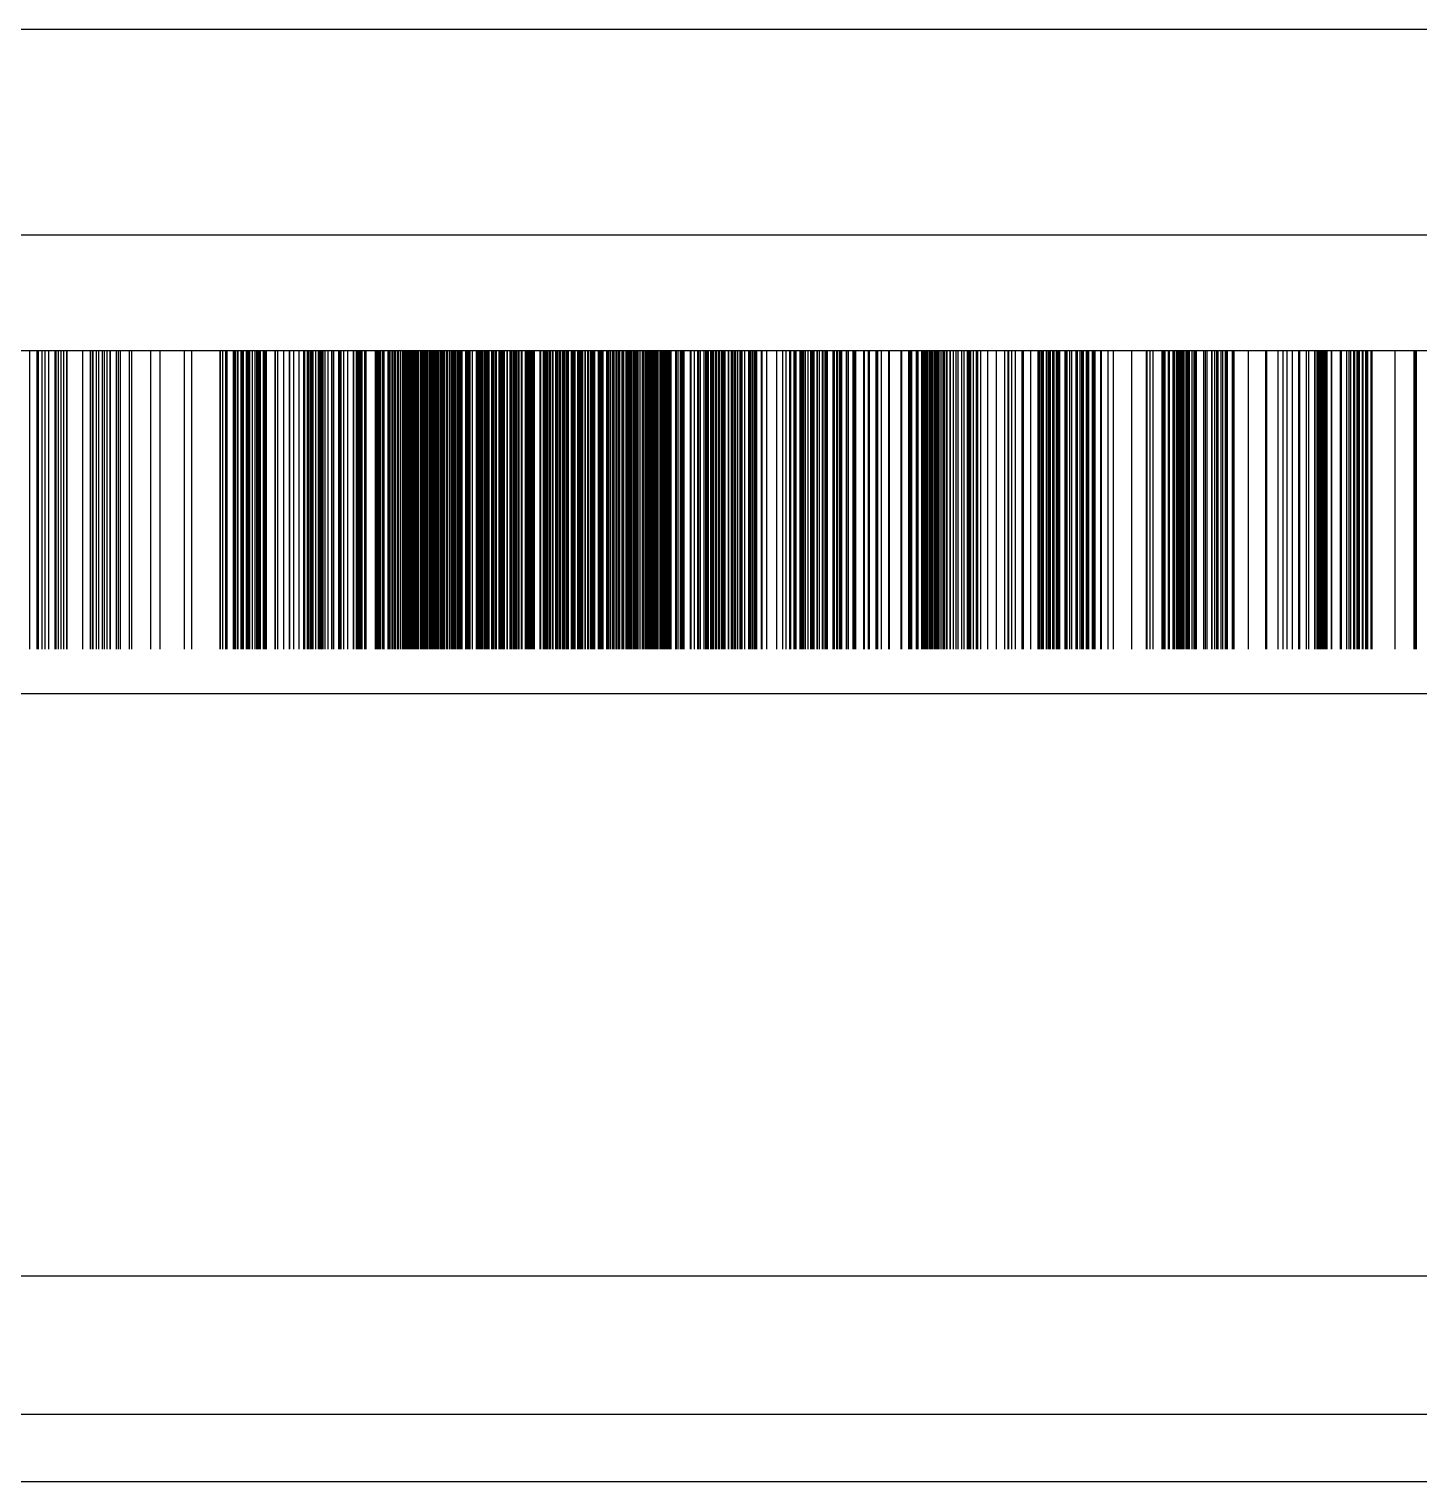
# Model space of a CAD drawing. Extents: x -3282 to 4846, y -1718 to 1845.
# Drawn here: x 4319.05 to 4359.53, y -409.87 to -367.57 of the extents above; entities that cross this region are included whole.
import ezdxf

# ---------------------------------------------------------------- set-up
doc = ezdxf.new("R2010")
doc.units = 0
doc.linetypes.add('DASHED', pattern=[11.05, 8.7, -2.35])
doc.linetypes.add('DOT', pattern=[2.2, 1.1, -1.1])
doc.layers.get('0').update_dxf_attribs({"linetype": 'CONTINUOUS'})
doc.layers.add('INVISIBLE', color=6, linetype='DOT')

msp = doc.modelspace()

# ---------------------------------------------------------------- linework, layer by layer
at = {"color": 1}
for p, q in [((4247.607727, -367.571621), (4435.107727, -367.571621)), ((4497.607727, -373.571621), (4247.607727, -373.571621)), ((4197.607727, -376.930308), (4547.607727, -376.930308)), ((4547.607727, -386.930308), (4197.607727, -386.930308)), ((4222.607727, -403.87264), (4447.607727, -403.87264)), ((4222.607727, -407.895823), (4522.607727, -407.895823)), ((4522.607727, -409.87264), (4222.607727, -409.87264))]:
    msp.add_line(p, q, dxfattribs=at)
at = {"layer": 'INVISIBLE', "linetype": 'DASHED'}
for p, q in [((4319.061837, -376.930308), (4319.061837, -386.930308)), ((4319.274322, -376.930308), (4319.274322, -386.930308)), ((4319.309739, -376.930308), (4319.309739, -386.930308)), ((4319.41626, -376.930308), (4319.41626, -386.930308)), ((4319.510575, -376.930308), (4319.510575, -386.930308)), ((4319.617513, -376.930308), (4319.617513, -386.930308)), ((4319.796518, -376.930308), (4319.796518, -386.930308)), ((4319.828532, -376.930308), (4319.828532, -386.930308)), ((4319.893937, -376.930308), (4319.893937, -386.930308)), ((4319.967914, -376.930308), (4319.967914, -386.930308)), ((4320.048594, -376.930308), (4320.048594, -386.930308)), ((4320.139762, -376.930308), (4320.139762, -386.930308)), ((4320.142888, -376.930308), (4320.142888, -386.930308)), ((4320.607499, -376.930308), (4320.607499, -386.930308)), ((4320.824639, -376.930308), (4320.824639, -386.930308)), ((4320.881052, -376.930308), (4320.881052, -386.930308)), ((4320.901135, -376.930308), (4320.901135, -386.930308)), ((4321.00206, -376.930308), (4321.00206, -386.930308)), ((4321.065391, -376.930308), (4321.065391, -386.930308)), ((4321.072827, -376.930308), (4321.072827, -386.930308)), ((4321.177021, -376.930308), (4321.177021, -386.930308)), ((4321.231843, -376.930308), (4321.231843, -386.930308)), ((4321.309623, -376.930308), (4321.309623, -386.930308)), ((4321.402816, -376.930308), (4321.402816, -386.930308)), ((4321.409916, -376.930308), (4321.409916, -386.930308)), ((4321.582365, -376.930308), (4321.582365, -386.930308)), ((4321.640659, -376.930308), (4321.640659, -386.930308)), ((4321.704792, -376.930308), (4321.704792, -386.930308)), ((4321.960333, -376.930308), (4321.960333, -386.930308)), ((4322.031324, -376.930308), (4322.031324, -386.930308)), ((4322.587508, -376.930308), (4322.587508, -386.930308)), ((4322.857185, -376.930308), (4322.857185, -386.930308)), ((4323.5598, -376.930308), (4323.5598, -386.930308)), ((4323.781151, -376.930308), (4323.781151, -386.930308)), ((4324.604695, -376.930308), (4324.604695, -386.930308)), ((4324.614412, -376.930308), (4324.614412, -386.930308)), ((4324.617414, -376.930308), (4324.617414, -386.930308)), ((4324.67897, -376.930308), (4324.67897, -386.930308)), ((4324.763532, -376.930308), (4324.763532, -386.930308)), ((4324.766096, -376.930308), (4324.766096, -386.930308)), ((4324.773088, -376.930308), (4324.773088, -386.930308)), ((4324.803249, -376.930308), (4324.803249, -386.930308)), ((4324.99381, -376.930308), (4324.99381, -386.930308)), ((4324.997813, -376.930308), (4324.997813, -386.930308)), ((4325.017128, -376.930308), (4325.017128, -386.930308)), ((4325.051817, -376.930308), (4325.051817, -386.930308)), ((4325.107931, -376.930308), (4325.107931, -386.930308)), ((4325.127142, -376.930308), (4325.127142, -386.930308)), ((4325.219318, -376.930308), (4325.219318, -386.930308)), ((4325.231243, -376.930308), (4325.231243, -386.930308)), ((4325.274207, -376.930308), (4325.274207, -386.930308)), ((4325.280526, -376.930308), (4325.280526, -386.930308)), ((4325.366658, -376.930308), (4325.366658, -386.930308)), ((4325.41035, -376.930308), (4325.41035, -386.930308)), ((4325.436386, -376.930308), (4325.436386, -386.930308)), ((4325.470672, -376.930308), (4325.470672, -386.930308)), ((4325.540628, -376.930308), (4325.540628, -386.930308)), ((4325.54586, -376.930308), (4325.54586, -386.930308)), ((4325.619552, -376.930308), (4325.619552, -386.930308)), ((4325.669235, -376.930308), (4325.669235, -386.930308)), ((4325.709442, -376.930308), (4325.709442, -386.930308)), ((4325.74326, -376.930308), (4325.74326, -386.930308)), ((4325.75288, -376.930308), (4325.75288, -386.930308)), ((4325.778208, -376.930308), (4325.778208, -386.930308)), ((4325.861038, -376.930308), (4325.861038, -386.930308)), ((4325.863167, -376.930308), (4325.863167, -386.930308)), ((4325.89585, -376.930308), (4325.89585, -386.930308)), ((4325.918499, -376.930308), (4325.918499, -386.930308)), ((4325.956091, -376.930308), (4325.956091, -386.930308)), ((4326.205253, -376.930308), (4326.205253, -386.930308)), ((4326.209967, -376.930308), (4326.209967, -386.930308)), ((4326.280885, -376.930308), (4326.280885, -386.930308)), ((4326.458147, -376.930308), (4326.458147, -386.930308)), ((4326.620272, -376.930308), (4326.620272, -386.930308)), ((4326.62929, -376.930308), (4326.62929, -386.930308)), ((4326.752671, -376.930308), (4326.752671, -386.930308)), ((4326.908016, -376.930308), (4326.908016, -386.930308)), ((4327.03995, -376.930308), (4327.03995, -386.930308)), ((4327.064169, -376.930308), (4327.064169, -386.930308)), ((4327.065888, -376.930308), (4327.065888, -386.930308)), ((4327.144943, -376.930308), (4327.144943, -386.930308)), ((4327.177121, -376.930308), (4327.177121, -386.930308)), ((4327.227924, -376.930308), (4327.227924, -386.930308)), ((4327.245266, -376.930308), (4327.245266, -386.930308)), ((4327.269364, -376.930308), (4327.269364, -386.930308)), ((4327.302481, -376.930308), (4327.302481, -386.930308)), ((4327.312875, -376.930308), (4327.312875, -386.930308)), ((4327.38956, -376.930308), (4327.38956, -386.930308)), ((4327.464366, -376.930308), (4327.464366, -386.930308)), ((4327.473123, -376.930308), (4327.473123, -386.930308)), ((4327.51187, -376.930308), (4327.51187, -386.930308)), ((4327.516385, -376.930308), (4327.516385, -386.930308)), ((4327.51948, -376.930308), (4327.51948, -386.930308)), ((4327.5556, -376.930308), (4327.5556, -386.930308)), ((4327.564043, -376.930308), (4327.564043, -386.930308)), ((4327.589076, -376.930308), (4327.589076, -386.930308)), ((4327.595323, -376.930308), (4327.595323, -386.930308)), ((4327.598367, -376.930308), (4327.598367, -386.930308)), ((4327.65928, -376.930308), (4327.65928, -386.930308)), ((4327.74967, -376.930308), (4327.74967, -386.930308)), ((4327.857488, -376.930308), (4327.857488, -386.930308)), ((4327.865682, -376.930308), (4327.865682, -386.930308)), ((4327.915803, -376.930308), (4327.915803, -386.930308)), ((4328.063923, -376.930308), (4328.063923, -386.930308)), ((4328.102275, -376.930308), (4328.102275, -386.930308)), ((4328.103701, -376.930308), (4328.103701, -386.930308)), ((4328.119021, -376.930308), (4328.119021, -386.930308)), ((4328.130622, -376.930308), (4328.130622, -386.930308)), ((4328.203837, -376.930308), (4328.203837, -386.930308)), ((4328.316971, -376.930308), (4328.316971, -386.930308)), ((4328.482355, -376.930308), (4328.482355, -386.930308)), ((4328.494001, -376.930308), (4328.494001, -386.930308)), ((4328.574553, -376.930308), (4328.574553, -386.930308)), ((4328.57535, -376.930308), (4328.57535, -386.930308)), ((4328.585849, -376.930308), (4328.585849, -386.930308)), ((4328.602424, -376.930308), (4328.602424, -386.930308)), ((4328.610303, -376.930308), (4328.610303, -386.930308)), ((4328.620156, -376.930308), (4328.620156, -386.930308)), ((4328.624817, -376.930308), (4328.624817, -386.930308)), ((4328.649534, -376.930308), (4328.649534, -386.930308)), ((4328.656045, -376.930308), (4328.656045, -386.930308)), ((4328.67269, -376.930308), (4328.67269, -386.930308)), ((4328.679286, -376.930308), (4328.679286, -386.930308)), ((4328.716781, -376.930308), (4328.716781, -386.930308)), ((4328.735003, -376.930308), (4328.735003, -386.930308)), ((4328.818779, -376.930308), (4328.818779, -386.930308)), ((4328.858457, -376.930308), (4328.858457, -386.930308)), ((4329.12701, -376.930308), (4329.12701, -386.930308)), ((4329.155045, -376.930308), (4329.155045, -386.930308)), ((4329.173165, -376.930308), (4329.173165, -386.930308)), ((4329.196935, -376.930308), (4329.196935, -386.930308)), ((4329.204305, -376.930308), (4329.204305, -386.930308)), ((4329.215819, -376.930308), (4329.215819, -386.930308)), ((4329.253547, -376.930308), (4329.253547, -386.930308)), ((4329.260793, -376.930308), (4329.260793, -386.930308)), ((4329.27624, -376.930308), (4329.27624, -386.930308)), ((4329.327151, -376.930308), (4329.327151, -386.930308)), ((4329.374131, -376.930308), (4329.374131, -386.930308)), ((4329.37886, -376.930308), (4329.37886, -386.930308)), ((4329.49378, -376.930308), (4329.49378, -386.930308)), ((4329.501681, -376.930308), (4329.501681, -386.930308)), ((4329.502812, -376.930308), (4329.502812, -386.930308)), ((4329.524834, -376.930308), (4329.524834, -386.930308)), ((4329.532285, -376.930308), (4329.532285, -386.930308)), ((4329.548201, -376.930308), (4329.548201, -386.930308)), ((4329.556042, -376.930308), (4329.556042, -386.930308)), ((4329.557415, -376.930308), (4329.557415, -386.930308)), ((4329.607859, -376.930308), (4329.607859, -386.930308)), ((4329.621298, -376.930308), (4329.621298, -386.930308)), ((4329.631772, -376.930308), (4329.631772, -386.930308)), ((4329.679327, -376.930308), (4329.679327, -386.930308)), ((4329.69343, -376.930308), (4329.69343, -386.930308)), ((4329.701238, -376.930308), (4329.701238, -386.930308)), ((4329.722706, -376.930308), (4329.722706, -386.930308)), ((4329.72381, -376.930308), (4329.72381, -386.930308)), ((4329.779573, -376.930308), (4329.779573, -386.930308)), ((4329.782525, -376.930308), (4329.782525, -386.930308)), ((4329.796231, -376.930308), (4329.796231, -386.930308)), ((4329.854047, -376.930308), (4329.854047, -386.930308)), ((4329.856136, -376.930308), (4329.856136, -386.930308)), ((4329.910592, -376.930308), (4329.910592, -386.930308)), ((4329.919346, -376.930308), (4329.919346, -386.930308)), ((4329.928757, -376.930308), (4329.928757, -386.930308)), ((4329.935318, -376.930308), (4329.935318, -386.930308)), ((4329.93931, -376.930308), (4329.93931, -386.930308)), ((4329.945463, -376.930308), (4329.945463, -386.930308)), ((4329.973605, -376.930308), (4329.973605, -386.930308)), ((4329.998354, -376.930308), (4329.998354, -386.930308)), ((4330.008633, -376.930308), (4330.008633, -386.930308)), ((4330.03379, -376.930308), (4330.03379, -386.930308)), ((4330.035342, -376.930308), (4330.035342, -386.930308)), ((4330.072584, -376.930308), (4330.072584, -386.930308)), ((4330.081879, -376.930308), (4330.081879, -386.930308)), ((4330.086638, -376.930308), (4330.086638, -386.930308)), ((4330.096972, -376.930308), (4330.096972, -386.930308)), ((4330.105734, -376.930308), (4330.105734, -386.930308)), ((4330.133837, -376.930308), (4330.133837, -386.930308)), ((4330.161785, -376.930308), (4330.161785, -386.930308)), ((4330.17316, -376.930308), (4330.17316, -386.930308)), ((4330.175622, -376.930308), (4330.175622, -386.930308)), ((4330.180348, -376.930308), (4330.180348, -386.930308)), ((4330.204288, -376.930308), (4330.204288, -386.930308)), ((4330.205808, -376.930308), (4330.205808, -386.930308)), ((4330.209516, -376.930308), (4330.209516, -386.930308)), ((4330.226615, -376.930308), (4330.226615, -386.930308)), ((4330.241264, -376.930308), (4330.241264, -386.930308)), ((4330.267858, -376.930308), (4330.267858, -386.930308)), ((4330.270625, -376.930308), (4330.270625, -386.930308)), ((4330.288369, -376.930308), (4330.288369, -386.930308)), ((4330.289408, -376.930308), (4330.289408, -386.930308)), ((4330.308617, -376.930308), (4330.308617, -386.930308)), ((4330.313372, -376.930308), (4330.313372, -386.930308)), ((4330.340872, -376.930308), (4330.340872, -386.930308)), ((4330.35077, -376.930308), (4330.35077, -386.930308)), ((4330.354711, -376.930308), (4330.354711, -386.930308)), ((4330.368177, -376.930308), (4330.368177, -386.930308)), ((4330.382607, -376.930308), (4330.382607, -386.930308)), ((4330.435997, -376.930308), (4330.435997, -386.930308)), ((4330.460906, -376.930308), (4330.460906, -386.930308)), ((4330.486885, -376.930308), (4330.486885, -386.930308)), ((4330.498621, -376.930308), (4330.498621, -386.930308)), ((4330.501963, -376.930308), (4330.501963, -386.930308)), ((4330.520579, -376.930308), (4330.520579, -386.930308)), ((4330.525974, -376.930308), (4330.525974, -386.930308)), ((4330.530075, -376.930308), (4330.530075, -386.930308)), ((4330.540376, -376.930308), (4330.540376, -386.930308)), ((4330.575912, -376.930308), (4330.575912, -386.930308)), ((4330.588486, -376.930308), (4330.588486, -386.930308)), ((4330.592226, -376.930308), (4330.592226, -386.930308)), ((4330.60451, -376.930308), (4330.60451, -386.930308)), ((4330.611939, -376.930308), (4330.611939, -386.930308)), ((4330.624068, -376.930308), (4330.624068, -386.930308)), ((4330.636673, -376.930308), (4330.636673, -386.930308)), ((4330.637702, -376.930308), (4330.637702, -386.930308)), ((4330.686716, -376.930308), (4330.686716, -386.930308)), ((4330.688587, -376.930308), (4330.688587, -386.930308)), ((4330.702706, -376.930308), (4330.702706, -386.930308)), ((4330.725171, -376.930308), (4330.725171, -386.930308)), ((4330.770107, -376.930308), (4330.770107, -386.930308)), ((4330.772938, -376.930308), (4330.772938, -386.930308)), ((4330.793299, -376.930308), (4330.793299, -386.930308)), ((4330.797451, -376.930308), (4330.797451, -386.930308)), ((4330.800665, -376.930308), (4330.800665, -386.930308)), ((4330.801173, -376.930308), (4330.801173, -386.930308)), ((4330.807637, -376.930308), (4330.807637, -386.930308)), ((4330.844633, -376.930308), (4330.844633, -386.930308)), ((4330.881099, -376.930308), (4330.881099, -386.930308)), ((4330.885841, -376.930308), (4330.885841, -386.930308)), ((4330.909087, -376.930308), (4330.909087, -386.930308)), ((4330.911794, -376.930308), (4330.911794, -386.930308)), ((4330.954546, -376.930308), (4330.954546, -386.930308)), ((4330.96424, -376.930308), (4330.96424, -386.930308)), ((4331.006321, -376.930308), (4331.006321, -386.930308)), ((4331.013236, -376.930308), (4331.013236, -386.930308)), ((4331.031503, -376.930308), (4331.031503, -386.930308)), ((4331.040823, -376.930308), (4331.040823, -386.930308)), ((4331.05908, -376.930308), (4331.05908, -386.930308)), ((4331.067717, -376.930308), (4331.067717, -386.930308)), ((4331.069624, -376.930308), (4331.069624, -386.930308)), ((4331.076991, -376.930308), (4331.076991, -386.930308)), ((4331.080922, -376.930308), (4331.080922, -386.930308)), ((4331.111126, -376.930308), (4331.111126, -386.930308)), ((4331.130261, -376.930308), (4331.130261, -386.930308)), ((4331.136978, -376.930308), (4331.136978, -386.930308)), ((4331.19949, -376.930308), (4331.19949, -386.930308)), ((4331.20555, -376.930308), (4331.20555, -386.930308)), ((4331.215095, -376.930308), (4331.215095, -386.930308)), ((4331.219155, -376.930308), (4331.219155, -386.930308)), ((4331.224997, -376.930308), (4331.224997, -386.930308)), ((4331.229701, -376.930308), (4331.229701, -386.930308)), ((4331.233544, -376.930308), (4331.233544, -386.930308)), ((4331.296404, -376.930308), (4331.296404, -386.930308)), ((4331.302875, -376.930308), (4331.302875, -386.930308)), ((4331.348798, -376.930308), (4331.348798, -386.930308)), ((4331.357727, -376.930308), (4331.357727, -386.930308)), ((4331.360039, -376.930308), (4331.360039, -386.930308)), ((4331.36226, -376.930308), (4331.36226, -386.930308)), ((4331.376434, -376.930308), (4331.376434, -386.930308)), ((4331.405644, -376.930308), (4331.405644, -386.930308)), ((4331.432793, -376.930308), (4331.432793, -386.930308)), ((4331.467332, -376.930308), (4331.467332, -386.930308)), ((4331.518071, -376.930308), (4331.518071, -386.930308)), ((4331.528282, -376.930308), (4331.528282, -386.930308)), ((4331.539088, -376.930308), (4331.539088, -386.930308)), ((4331.54723, -376.930308), (4331.54723, -386.930308)), ((4331.557595, -376.930308), (4331.557595, -386.930308)), ((4331.580501, -376.930308), (4331.580501, -386.930308)), ((4331.591209, -376.930308), (4331.591209, -386.930308)), ((4331.60754, -376.930308), (4331.60754, -386.930308)), ((4331.615871, -376.930308), (4331.615871, -386.930308)), ((4331.624686, -376.930308), (4331.624686, -386.930308)), ((4331.633196, -376.930308), (4331.633196, -386.930308)), ((4331.649016, -376.930308), (4331.649016, -386.930308)), ((4331.758234, -376.930308), (4331.758234, -386.930308)), ((4331.787076, -376.930308), (4331.787076, -386.930308)), ((4331.799378, -376.930308), (4331.799378, -386.930308)), ((4331.817397, -376.930308), (4331.817397, -386.930308)), ((4331.820484, -376.930308), (4331.820484, -386.930308)), ((4331.827905, -376.930308), (4331.827905, -386.930308)), ((4331.85325, -376.930308), (4331.85325, -386.930308)), ((4331.869365, -376.930308), (4331.869365, -386.930308)), ((4331.875411, -376.930308), (4331.875411, -386.930308)), ((4331.877981, -376.930308), (4331.877981, -386.930308)), ((4331.884699, -376.930308), (4331.884699, -386.930308)), ((4331.888253, -376.930308), (4331.888253, -386.930308)), ((4331.950544, -376.930308), (4331.950544, -386.930308)), ((4332.063922, -376.930308), (4332.063922, -386.930308)), ((4332.077616, -376.930308), (4332.077616, -386.930308)), ((4332.108687, -376.930308), (4332.108687, -386.930308)), ((4332.118186, -376.930308), (4332.118186, -386.930308)), ((4332.135411, -376.930308), (4332.135411, -386.930308)), ((4332.139054, -376.930308), (4332.139054, -386.930308)), ((4332.146963, -376.930308), (4332.146963, -386.930308)), ((4332.165289, -376.930308), (4332.165289, -386.930308)), ((4332.170614, -376.930308), (4332.170614, -386.930308)), ((4332.185585, -376.930308), (4332.185585, -386.930308)), ((4332.205359, -376.930308), (4332.205359, -386.930308)), ((4332.212646, -376.930308), (4332.212646, -386.930308)), ((4332.226637, -376.930308), (4332.226637, -386.930308)), ((4332.251974, -376.930308), (4332.251974, -386.930308)), ((4332.300395, -376.930308), (4332.300395, -386.930308)), ((4332.341467, -376.930308), (4332.341467, -386.930308)), ((4332.346858, -376.930308), (4332.346858, -386.930308)), ((4332.352186, -376.930308), (4332.352186, -386.930308)), ((4332.358087, -376.930308), (4332.358087, -386.930308)), ((4332.393634, -376.930308), (4332.393634, -386.930308)), ((4332.399733, -376.930308), (4332.399733, -386.930308)), ((4332.405673, -376.930308), (4332.405673, -386.930308)), ((4332.42987, -376.930308), (4332.42987, -386.930308)), ((4332.439565, -376.930308), (4332.439565, -386.930308)), ((4332.510377, -376.930308), (4332.510377, -386.930308)), ((4332.519529, -376.930308), (4332.519529, -386.930308)), ((4332.530653, -376.930308), (4332.530653, -386.930308)), ((4332.539738, -376.930308), (4332.539738, -386.930308)), ((4332.574431, -376.930308), (4332.574431, -386.930308)), ((4332.618129, -376.930308), (4332.618129, -386.930308)), ((4332.644727, -376.930308), (4332.644727, -386.930308)), ((4332.650738, -376.930308), (4332.650738, -386.930308)), ((4332.727076, -376.930308), (4332.727076, -386.930308)), ((4332.742098, -376.930308), (4332.742098, -386.930308)), ((4332.743777, -376.930308), (4332.743777, -386.930308)), ((4332.747552, -376.930308), (4332.747552, -386.930308)), ((4332.752504, -376.930308), (4332.752504, -386.930308)), ((4332.774136, -376.930308), (4332.774136, -386.930308)), ((4332.793237, -376.930308), (4332.793237, -386.930308)), ((4332.814425, -376.930308), (4332.814425, -386.930308)), ((4332.830323, -376.930308), (4332.830323, -386.930308)), ((4332.840947, -376.930308), (4332.840947, -386.930308)), ((4332.843473, -376.930308), (4332.843473, -386.930308)), ((4332.85087, -376.930308), (4332.85087, -386.930308)), ((4332.861508, -376.930308), (4332.861508, -386.930308)), ((4332.869872, -376.930308), (4332.869872, -386.930308)), ((4332.886133, -376.930308), (4332.886133, -386.930308)), ((4332.963827, -376.930308), (4332.963827, -386.930308)), ((4332.973834, -376.930308), (4332.973834, -386.930308)), ((4332.975998, -376.930308), (4332.975998, -386.930308)), ((4333.049234, -376.930308), (4333.049234, -386.930308)), ((4333.085806, -376.930308), (4333.085806, -386.930308)), ((4333.133275, -376.930308), (4333.133275, -386.930308)), ((4333.157997, -376.930308), (4333.157997, -386.930308)), ((4333.17738, -376.930308), (4333.17738, -386.930308)), ((4333.198634, -376.930308), (4333.198634, -386.930308)), ((4333.216404, -376.930308), (4333.216404, -386.930308)), ((4333.237092, -376.930308), (4333.237092, -386.930308)), ((4333.239877, -376.930308), (4333.239877, -386.930308)), ((4333.296445, -376.930308), (4333.296445, -386.930308)), ((4333.30676, -376.930308), (4333.30676, -386.930308)), ((4333.38179, -376.930308), (4333.38179, -386.930308)), ((4333.394595, -376.930308), (4333.394595, -386.930308)), ((4333.49155, -376.930308), (4333.49155, -386.930308)), ((4333.518088, -376.930308), (4333.518088, -386.930308)), ((4333.522136, -376.930308), (4333.522136, -386.930308)), ((4333.549198, -376.930308), (4333.549198, -386.930308)), ((4333.597233, -376.930308), (4333.597233, -386.930308)), ((4333.620915, -376.930308), (4333.620915, -386.930308)), ((4333.631147, -376.930308), (4333.631147, -386.930308)), ((4333.63682, -376.930308), (4333.63682, -386.930308)), ((4333.675936, -376.930308), (4333.675936, -386.930308)), ((4333.686818, -376.930308), (4333.686818, -386.930308)), ((4333.723968, -376.930308), (4333.723968, -386.930308)), ((4333.744492, -376.930308), (4333.744492, -386.930308)), ((4333.751033, -376.930308), (4333.751033, -386.930308)), ((4333.755081, -376.930308), (4333.755081, -386.930308)), ((4333.926819, -376.930308), (4333.926819, -386.930308)), ((4333.931977, -376.930308), (4333.931977, -386.930308)), ((4333.939327, -376.930308), (4333.939327, -386.930308)), ((4334.024603, -376.930308), (4334.024603, -386.930308)), ((4334.033292, -376.930308), (4334.033292, -386.930308)), ((4334.036076, -376.930308), (4334.036076, -386.930308)), ((4334.054893, -376.930308), (4334.054893, -386.930308)), ((4334.095788, -376.930308), (4334.095788, -386.930308)), ((4334.108117, -376.930308), (4334.108117, -386.930308)), ((4334.115172, -376.930308), (4334.115172, -386.930308)), ((4334.120541, -376.930308), (4334.120541, -386.930308)), ((4334.139894, -376.930308), (4334.139894, -386.930308)), ((4334.180534, -376.930308), (4334.180534, -386.930308)), ((4334.187362, -376.930308), (4334.187362, -386.930308)), ((4334.21092, -376.930308), (4334.21092, -386.930308)), ((4334.22705, -376.930308), (4334.22705, -386.930308)), ((4334.285256, -376.930308), (4334.285256, -386.930308)), ((4334.293784, -376.930308), (4334.293784, -386.930308)), ((4334.297171, -376.930308), (4334.297171, -386.930308)), ((4334.379766, -376.930308), (4334.379766, -386.930308)), ((4334.402731, -376.930308), (4334.402731, -386.930308)), ((4334.411659, -376.930308), (4334.411659, -386.930308)), ((4334.422299, -376.930308), (4334.422299, -386.930308)), ((4334.432222, -376.930308), (4334.432222, -386.930308)), ((4334.479932, -376.930308), (4334.479932, -386.930308)), ((4334.489507, -376.930308), (4334.489507, -386.930308)), ((4334.499032, -376.930308), (4334.499032, -386.930308)), ((4334.520575, -376.930308), (4334.520575, -386.930308)), ((4334.525616, -376.930308), (4334.525616, -386.930308)), ((4334.526888, -376.930308), (4334.526888, -386.930308)), ((4334.529391, -376.930308), (4334.529391, -386.930308)), ((4334.587379, -376.930308), (4334.587379, -386.930308)), ((4334.599593, -376.930308), (4334.599593, -386.930308)), ((4334.628446, -376.930308), (4334.628446, -386.930308)), ((4334.65504, -376.930308), (4334.65504, -386.930308)), ((4334.698738, -376.930308), (4334.698738, -386.930308)), ((4334.733431, -376.930308), (4334.733431, -386.930308)), ((4334.737774, -376.930308), (4334.737774, -386.930308)), ((4334.742515, -376.930308), (4334.742515, -386.930308)), ((4334.748484, -376.930308), (4334.748484, -386.930308)), ((4334.833603, -376.930308), (4334.833603, -386.930308)), ((4334.843299, -376.930308), (4334.843299, -386.930308)), ((4334.867495, -376.930308), (4334.867495, -386.930308)), ((4334.899375, -376.930308), (4334.899375, -386.930308)), ((4334.911488, -376.930308), (4334.911488, -386.930308)), ((4334.92631, -376.930308), (4334.92631, -386.930308)), ((4334.931698, -376.930308), (4334.931698, -386.930308)), ((4334.943277, -376.930308), (4334.943277, -386.930308)), ((4335.021195, -376.930308), (4335.021195, -386.930308)), ((4335.060523, -376.930308), (4335.060523, -386.930308)), ((4335.067809, -376.930308), (4335.067809, -386.930308)), ((4335.087584, -376.930308), (4335.087584, -386.930308)), ((4335.103693, -376.930308), (4335.103693, -386.930308)), ((4335.114942, -376.930308), (4335.114942, -386.930308)), ((4335.126208, -376.930308), (4335.126208, -386.930308)), ((4335.134115, -376.930308), (4335.134115, -386.930308)), ((4335.154983, -376.930308), (4335.154983, -386.930308)), ((4335.164482, -376.930308), (4335.164482, -386.930308)), ((4335.231724, -376.930308), (4335.231724, -386.930308)), ((4335.243315, -376.930308), (4335.243315, -386.930308)), ((4335.313878, -376.930308), (4335.313878, -386.930308)), ((4335.322625, -376.930308), (4335.322625, -386.930308)), ((4335.329845, -376.930308), (4335.329845, -386.930308)), ((4335.384915, -376.930308), (4335.384915, -386.930308)), ((4335.403803, -376.930308), (4335.403803, -386.930308)), ((4335.419919, -376.930308), (4335.419919, -386.930308)), ((4335.452684, -376.930308), (4335.452684, -386.930308)), ((4335.47379, -376.930308), (4335.47379, -386.930308)), ((4335.486093, -376.930308), (4335.486093, -386.930308)), ((4335.514935, -376.930308), (4335.514935, -386.930308)), ((4335.624153, -376.930308), (4335.624153, -386.930308)), ((4335.639973, -376.930308), (4335.639973, -386.930308)), ((4335.648485, -376.930308), (4335.648485, -386.930308)), ((4335.657298, -376.930308), (4335.657298, -386.930308)), ((4335.692668, -376.930308), (4335.692668, -386.930308)), ((4335.715576, -376.930308), (4335.715576, -386.930308)), ((4335.73408, -376.930308), (4335.73408, -386.930308)), ((4335.744887, -376.930308), (4335.744887, -386.930308)), ((4335.755097, -376.930308), (4335.755097, -386.930308)), ((4335.867525, -376.930308), (4335.867525, -386.930308)), ((4335.896734, -376.930308), (4335.896734, -386.930308)), ((4335.924371, -376.930308), (4335.924371, -386.930308)), ((4335.970298, -376.930308), (4335.970298, -386.930308)), ((4335.976764, -376.930308), (4335.976764, -386.930308)), ((4336.043396, -376.930308), (4336.043396, -386.930308)), ((4336.059224, -376.930308), (4336.059224, -386.930308)), ((4336.073679, -376.930308), (4336.073679, -386.930308)), ((4336.13619, -376.930308), (4336.13619, -386.930308)), ((4336.142909, -376.930308), (4336.142909, -386.930308)), ((4336.194381, -376.930308), (4336.194381, -386.930308)), ((4336.196176, -376.930308), (4336.196176, -386.930308)), ((4336.205452, -376.930308), (4336.205452, -386.930308)), ((4336.21486, -376.930308), (4336.21486, -386.930308)), ((4336.227661, -376.930308), (4336.227661, -386.930308)), ((4336.232346, -376.930308), (4336.232346, -386.930308)), ((4336.241666, -376.930308), (4336.241666, -386.930308)), ((4336.308925, -376.930308), (4336.308925, -386.930308)), ((4336.318623, -376.930308), (4336.318623, -386.930308)), ((4336.346226, -376.930308), (4336.346226, -386.930308)), ((4336.364082, -376.930308), (4336.364082, -386.930308)), ((4336.428536, -376.930308), (4336.428536, -386.930308)), ((4336.438549, -376.930308), (4336.438549, -386.930308)), ((4336.471995, -376.930308), (4336.471995, -386.930308)), ((4336.47987, -376.930308), (4336.47987, -386.930308)), ((4336.503062, -376.930308), (4336.503062, -386.930308)), ((4336.508368, -376.930308), (4336.508368, -386.930308)), ((4336.547998, -376.930308), (4336.547998, -386.930308)), ((4336.570463, -376.930308), (4336.570463, -386.930308)), ((4336.584582, -376.930308), (4336.584582, -386.930308)), ((4336.586453, -376.930308), (4336.586453, -386.930308)), ((4336.633082, -376.930308), (4336.633082, -386.930308)), ((4336.661273, -376.930308), (4336.661273, -386.930308)), ((4336.668659, -376.930308), (4336.668659, -386.930308)), ((4336.684682, -376.930308), (4336.684682, -386.930308)), ((4336.69159, -376.930308), (4336.69159, -386.930308)), ((4336.697256, -376.930308), (4336.697256, -386.930308)), ((4336.700617, -376.930308), (4336.700617, -386.930308)), ((4336.709226, -376.930308), (4336.709226, -386.930308)), ((4336.711295, -376.930308), (4336.711295, -386.930308)), ((4336.724893, -376.930308), (4336.724893, -386.930308)), ((4336.75259, -376.930308), (4336.75259, -386.930308)), ((4336.774548, -376.930308), (4336.774548, -386.930308)), ((4336.838273, -376.930308), (4336.838273, -386.930308)), ((4336.904989, -376.930308), (4336.904989, -386.930308)), ((4336.917898, -376.930308), (4336.917898, -386.930308)), ((4336.922399, -376.930308), (4336.922399, -386.930308)), ((4336.932297, -376.930308), (4336.932297, -386.930308)), ((4336.933501, -376.930308), (4336.933501, -386.930308)), ((4336.9854, -376.930308), (4336.9854, -386.930308)), ((4337.002543, -376.930308), (4337.002543, -386.930308)), ((4337.005311, -376.930308), (4337.005311, -386.930308)), ((4337.031904, -376.930308), (4337.031904, -386.930308)), ((4337.046553, -376.930308), (4337.046553, -386.930308)), ((4337.068881, -376.930308), (4337.068881, -386.930308)), ((4337.111384, -376.930308), (4337.111384, -386.930308)), ((4337.130208, -376.930308), (4337.130208, -386.930308)), ((4337.139484, -376.930308), (4337.139484, -386.930308)), ((4337.167435, -376.930308), (4337.167435, -386.930308)), ((4337.176197, -376.930308), (4337.176197, -386.930308)), ((4337.203295, -376.930308), (4337.203295, -386.930308)), ((4337.237827, -376.930308), (4337.237827, -386.930308)), ((4337.264536, -376.930308), (4337.264536, -386.930308)), ((4337.274814, -376.930308), (4337.274814, -386.930308)), ((4337.297379, -376.930308), (4337.297379, -386.930308)), ((4337.299564, -376.930308), (4337.299564, -386.930308)), ((4337.31629, -376.930308), (4337.31629, -386.930308)), ((4337.346697, -376.930308), (4337.346697, -386.930308)), ((4337.353824, -376.930308), (4337.353824, -386.930308)), ((4337.356947, -376.930308), (4337.356947, -386.930308)), ((4337.362576, -376.930308), (4337.362576, -386.930308)), ((4337.417032, -376.930308), (4337.417032, -386.930308)), ((4337.429881, -376.930308), (4337.429881, -386.930308)), ((4337.44532, -376.930308), (4337.44532, -386.930308)), ((4337.490648, -376.930308), (4337.490648, -386.930308)), ((4337.507632, -376.930308), (4337.507632, -386.930308)), ((4337.523993, -376.930308), (4337.523993, -386.930308)), ((4337.558306, -376.930308), (4337.558306, -386.930308)), ((4337.571931, -376.930308), (4337.571931, -386.930308)), ((4337.593841, -376.930308), (4337.593841, -386.930308)), ((4337.619291, -376.930308), (4337.619291, -386.930308)), ((4337.641396, -376.930308), (4337.641396, -386.930308)), ((4337.665309, -376.930308), (4337.665309, -386.930308)), ((4337.672556, -376.930308), (4337.672556, -386.930308)), ((4337.694109, -376.930308), (4337.694109, -386.930308)), ((4337.715752, -376.930308), (4337.715752, -386.930308)), ((4337.717127, -376.930308), (4337.717127, -386.930308)), ((4337.720744, -376.930308), (4337.720744, -386.930308)), ((4337.724968, -376.930308), (4337.724968, -386.930308)), ((4337.730895, -376.930308), (4337.730895, -386.930308)), ((4337.736057, -376.930308), (4337.736057, -386.930308)), ((4337.874275, -376.930308), (4337.874275, -386.930308)), ((4337.888144, -376.930308), (4337.888144, -386.930308)), ((4337.892549, -376.930308), (4337.892549, -386.930308)), ((4337.946018, -376.930308), (4337.946018, -386.930308)), ((4338.012378, -376.930308), (4338.012378, -386.930308)), ((4338.019622, -376.930308), (4338.019622, -386.930308)), ((4338.054376, -376.930308), (4338.054376, -386.930308)), ((4338.05735, -376.930308), (4338.05735, -386.930308)), ((4338.076233, -376.930308), (4338.076233, -386.930308)), ((4338.100004, -376.930308), (4338.100004, -386.930308)), ((4338.118124, -376.930308), (4338.118124, -386.930308)), ((4338.304782, -376.930308), (4338.304782, -386.930308)), ((4338.322644, -376.930308), (4338.322644, -386.930308)), ((4338.414709, -376.930308), (4338.414709, -386.930308)), ((4338.51595, -376.930308), (4338.51595, -386.930308)), ((4338.548693, -376.930308), (4338.548693, -386.930308)), ((4338.595267, -376.930308), (4338.595267, -386.930308)), ((4338.698616, -376.930308), (4338.698616, -386.930308)), ((4338.743514, -376.930308), (4338.743514, -386.930308)), ((4338.755006, -376.930308), (4338.755006, -386.930308)), ((4338.761012, -376.930308), (4338.761012, -386.930308)), ((4338.779166, -376.930308), (4338.779166, -386.930308)), ((4338.790814, -376.930308), (4338.790814, -386.930308)), ((4338.823679, -376.930308), (4338.823679, -386.930308)), ((4338.892531, -376.930308), (4338.892531, -386.930308)), ((4338.90113, -376.930308), (4338.90113, -386.930308)), ((4338.909921, -376.930308), (4338.909921, -386.930308)), ((4338.922442, -376.930308), (4338.922442, -386.930308)), ((4338.956198, -376.930308), (4338.956198, -386.930308)), ((4338.959598, -376.930308), (4338.959598, -386.930308)), ((4338.965357, -376.930308), (4338.965357, -386.930308)), ((4338.980986, -376.930308), (4338.980986, -386.930308)), ((4339.039838, -376.930308), (4339.039838, -386.930308)), ((4339.046976, -376.930308), (4339.046976, -386.930308)), ((4339.069332, -376.930308), (4339.069332, -386.930308)), ((4339.126081, -376.930308), (4339.126081, -386.930308)), ((4339.142546, -376.930308), (4339.142546, -386.930308)), ((4339.154148, -376.930308), (4339.154148, -386.930308)), ((4339.209246, -376.930308), (4339.209246, -386.930308)), ((4339.212169, -376.930308), (4339.212169, -386.930308)), ((4339.25076, -376.930308), (4339.25076, -386.930308)), ((4339.295974, -376.930308), (4339.295974, -386.930308)), ((4339.313094, -376.930308), (4339.313094, -386.930308)), ((4339.407487, -376.930308), (4339.407487, -386.930308)), ((4339.415679, -376.930308), (4339.415679, -386.930308)), ((4339.494307, -376.930308), (4339.494307, -386.930308)), ((4339.510413, -376.930308), (4339.510413, -386.930308)), ((4339.523499, -376.930308), (4339.523499, -386.930308)), ((4339.568805, -376.930308), (4339.568805, -386.930308)), ((4339.585783, -376.930308), (4339.585783, -386.930308)), ((4339.613893, -376.930308), (4339.613893, -386.930308)), ((4339.674802, -376.930308), (4339.674802, -386.930308)), ((4339.677846, -376.930308), (4339.677846, -386.930308)), ((4339.684092, -376.930308), (4339.684092, -386.930308)), ((4339.752493, -376.930308), (4339.752493, -386.930308)), ((4339.769069, -376.930308), (4339.769069, -386.930308)), ((4339.800046, -376.930308), (4339.800046, -386.930308)), ((4339.808803, -376.930308), (4339.808803, -386.930308)), ((4339.883609, -376.930308), (4339.883609, -386.930308)), ((4340.003804, -376.930308), (4340.003804, -386.930308)), ((4340.027903, -376.930308), (4340.027903, -386.930308)), ((4340.045245, -376.930308), (4340.045245, -386.930308)), ((4340.096048, -376.930308), (4340.096048, -386.930308)), ((4340.128225, -376.930308), (4340.128225, -386.930308)), ((4340.171208, -376.930308), (4340.171208, -386.930308)), ((4340.192209, -376.930308), (4340.192209, -386.930308)), ((4340.233218, -376.930308), (4340.233218, -386.930308)), ((4340.365152, -376.930308), (4340.365152, -386.930308)), ((4340.393095, -376.930308), (4340.393095, -386.930308)), ((4340.520498, -376.930308), (4340.520498, -386.930308)), ((4340.815021, -376.930308), (4340.815021, -386.930308)), ((4340.992284, -376.930308), (4340.992284, -386.930308)), ((4341.09208, -376.930308), (4341.09208, -386.930308)), ((4341.198597, -376.930308), (4341.198597, -386.930308)), ((4341.219289, -376.930308), (4341.219289, -386.930308)), ((4341.317078, -376.930308), (4341.317078, -386.930308)), ((4341.354671, -376.930308), (4341.354671, -386.930308)), ((4341.377319, -376.930308), (4341.377319, -386.930308)), ((4341.494961, -376.930308), (4341.494961, -386.930308)), ((4341.520289, -376.930308), (4341.520289, -386.930308)), ((4341.563727, -376.930308), (4341.563727, -386.930308)), ((4341.603934, -376.930308), (4341.603934, -386.930308)), ((4341.653617, -376.930308), (4341.653617, -386.930308)), ((4341.727308, -376.930308), (4341.727308, -386.930308)), ((4341.732542, -376.930308), (4341.732542, -386.930308)), ((4341.802496, -376.930308), (4341.802496, -386.930308)), ((4341.836783, -376.930308), (4341.836783, -386.930308)), ((4341.862816, -376.930308), (4341.862816, -386.930308)), ((4341.867297, -376.930308), (4341.867297, -386.930308)), ((4341.887888, -376.930308), (4341.887888, -386.930308)), ((4341.906511, -376.930308), (4341.906511, -386.930308)), ((4341.992642, -376.930308), (4341.992642, -386.930308)), ((4341.998962, -376.930308), (4341.998962, -386.930308)), ((4342.05385, -376.930308), (4342.05385, -386.930308)), ((4342.141843, -376.930308), (4342.141843, -386.930308)), ((4342.146027, -376.930308), (4342.146027, -386.930308)), ((4342.165237, -376.930308), (4342.165237, -386.930308)), ((4342.221351, -376.930308), (4342.221351, -386.930308)), ((4342.231227, -376.930308), (4342.231227, -386.930308)), ((4342.256041, -376.930308), (4342.256041, -386.930308)), ((4342.294055, -376.930308), (4342.294055, -386.930308)), ((4342.46017, -376.930308), (4342.46017, -386.930308)), ((4342.467859, -376.930308), (4342.467859, -386.930308)), ((4342.46992, -376.930308), (4342.46992, -386.930308)), ((4342.488068, -376.930308), (4342.488068, -386.930308)), ((4342.50008, -376.930308), (4342.50008, -386.930308)), ((4342.559257, -376.930308), (4342.559257, -386.930308)), ((4342.589104, -376.930308), (4342.589104, -386.930308)), ((4342.594199, -376.930308), (4342.594199, -386.930308)), ((4342.653515, -376.930308), (4342.653515, -386.930308)), ((4342.655754, -376.930308), (4342.655754, -386.930308)), ((4342.668474, -376.930308), (4342.668474, -386.930308)), ((4342.673633, -376.930308), (4342.673633, -386.930308)), ((4342.713242, -376.930308), (4342.713242, -386.930308)), ((4342.847127, -376.930308), (4342.847127, -386.930308)), ((4342.855266, -376.930308), (4342.855266, -386.930308)), ((4342.904701, -376.930308), (4342.904701, -386.930308)), ((4343.035836, -376.930308), (4343.035836, -386.930308)), ((4343.038118, -376.930308), (4343.038118, -386.930308)), ((4343.066368, -376.930308), (4343.066368, -386.930308)), ((4343.100759, -376.930308), (4343.100759, -386.930308)), ((4343.120646, -376.930308), (4343.120646, -386.930308)), ((4343.345302, -376.930308), (4343.345302, -386.930308)), ((4343.365026, -376.930308), (4343.365026, -386.930308)), ((4343.483447, -376.930308), (4343.483447, -386.930308)), ((4343.493315, -376.930308), (4343.493315, -386.930308)), ((4343.5183, -376.930308), (4343.5183, -386.930308)), ((4343.713369, -376.930308), (4343.713369, -386.930308)), ((4343.733732, -376.930308), (4343.733732, -386.930308)), ((4343.757892, -376.930308), (4343.757892, -386.930308)), ((4343.860085, -376.930308), (4343.860085, -386.930308)), ((4344.074068, -376.930308), (4344.074068, -386.930308)), ((4344.097369, -376.930308), (4344.097369, -386.930308)), ((4344.436245, -376.930308), (4344.436245, -386.930308)), ((4344.458845, -376.930308), (4344.458845, -386.930308)), ((4344.663273, -376.930308), (4344.663273, -386.930308)), ((4344.683137, -376.930308), (4344.683137, -386.930308)), ((4344.685661, -376.930308), (4344.685661, -386.930308)), ((4344.726977, -376.930308), (4344.726977, -386.930308)), ((4344.749116, -376.930308), (4344.749116, -386.930308)), ((4344.885054, -376.930308), (4344.885054, -386.930308)), ((4344.899111, -376.930308), (4344.899111, -386.930308)), ((4344.93255, -376.930308), (4344.93255, -386.930308)), ((4345.040237, -376.930308), (4345.040237, -386.930308)), ((4345.057562, -376.930308), (4345.057562, -386.930308)), ((4345.06196, -376.930308), (4345.06196, -386.930308)), ((4345.09928, -376.930308), (4345.09928, -386.930308)), ((4345.113082, -376.930308), (4345.113082, -386.930308)), ((4345.150461, -376.930308), (4345.150461, -386.930308)), ((4345.172057, -376.930308), (4345.172057, -386.930308)), ((4345.209247, -376.930308), (4345.209247, -386.930308)), ((4345.261498, -376.930308), (4345.261498, -386.930308)), ((4345.266935, -376.930308), (4345.266935, -386.930308)), ((4345.280737, -376.930308), (4345.280737, -386.930308)), ((4345.306572, -376.930308), (4345.306572, -386.930308)), ((4345.312834, -376.930308), (4345.312834, -386.930308)), ((4345.332136, -376.930308), (4345.332136, -386.930308)), ((4345.335705, -376.930308), (4345.335705, -386.930308)), ((4345.352394, -376.930308), (4345.352394, -386.930308)), ((4345.394378, -376.930308), (4345.394378, -386.930308)), ((4345.432492, -376.930308), (4345.432492, -386.930308)), ((4345.460452, -376.930308), (4345.460452, -386.930308)), ((4345.48173, -376.930308), (4345.48173, -386.930308)), ((4345.525624, -376.930308), (4345.525624, -386.930308)), ((4345.568376, -376.930308), (4345.568376, -386.930308)), ((4345.63251, -376.930308), (4345.63251, -386.930308)), ((4345.682194, -376.930308), (4345.682194, -386.930308)), ((4345.690804, -376.930308), (4345.690804, -386.930308)), ((4345.703296, -376.930308), (4345.703296, -386.930308)), ((4345.758362, -376.930308), (4345.758362, -386.930308)), ((4345.779198, -376.930308), (4345.779198, -386.930308)), ((4345.863252, -376.930308), (4345.863252, -386.930308)), ((4345.870351, -376.930308), (4345.870351, -386.930308)), ((4345.963546, -376.930308), (4345.963546, -386.930308)), ((4346.041329, -376.930308), (4346.041329, -386.930308)), ((4346.096148, -376.930308), (4346.096148, -386.930308)), ((4346.200341, -376.930308), (4346.200341, -386.930308)), ((4346.207777, -376.930308), (4346.207777, -386.930308)), ((4346.271109, -376.930308), (4346.271109, -386.930308)), ((4346.372034, -376.930308), (4346.372034, -386.930308)), ((4346.392116, -376.930308), (4346.392116, -386.930308)), ((4346.405528, -376.930308), (4346.405528, -386.930308)), ((4346.430959, -376.930308), (4346.430959, -386.930308)), ((4346.44853, -376.930308), (4346.44853, -386.930308)), ((4346.469487, -376.930308), (4346.469487, -386.930308)), ((4346.539624, -376.930308), (4346.539624, -386.930308)), ((4346.631323, -376.930308), (4346.631323, -386.930308)), ((4346.66567, -376.930308), (4346.66567, -386.930308)), ((4346.759508, -376.930308), (4346.759508, -386.930308)), ((4346.959016, -376.930308), (4346.959016, -386.930308)), ((4347.210435, -376.930308), (4347.210435, -386.930308)), ((4347.458313, -376.930308), (4347.458313, -386.930308)), ((4347.549128, -376.930308), (4347.549128, -386.930308)), ((4347.574082, -376.930308), (4347.574082, -386.930308)), ((4347.655656, -376.930308), (4347.655656, -386.930308)), ((4347.762594, -376.930308), (4347.762594, -386.930308)), ((4347.963429, -376.930308), (4347.963429, -386.930308)), ((4347.998847, -376.930308), (4347.998847, -386.930308)), ((4348.211332, -376.930308), (4348.211332, -386.930308)), ((4348.426766, -376.930308), (4348.426766, -386.930308)), ((4348.456046, -376.930308), (4348.456046, -386.930308)), ((4348.480557, -376.930308), (4348.480557, -386.930308)), ((4348.531722, -376.930308), (4348.531722, -386.930308)), ((4348.559855, -376.930308), (4348.559855, -386.930308)), ((4348.586118, -376.930308), (4348.586118, -386.930308)), ((4348.668049, -376.930308), (4348.668049, -386.930308)), ((4348.671569, -376.930308), (4348.671569, -386.930308)), ((4348.718983, -376.930308), (4348.718983, -386.930308)), ((4348.727212, -376.930308), (4348.727212, -386.930308)), ((4348.760406, -376.930308), (4348.760406, -386.930308)), ((4348.790731, -376.930308), (4348.790731, -386.930308)), ((4348.851316, -376.930308), (4348.851316, -386.930308)), ((4348.855804, -376.930308), (4348.855804, -386.930308)), ((4348.895054, -376.930308), (4348.895054, -386.930308)), ((4348.962103, -376.930308), (4348.962103, -386.930308)), ((4348.976275, -376.930308), (4348.976275, -386.930308)), ((4349.018143, -376.930308), (4349.018143, -386.930308)), ((4349.034966, -376.930308), (4349.034966, -386.930308)), ((4349.059157, -376.930308), (4349.059157, -386.930308)), ((4349.210454, -376.930308), (4349.210454, -386.930308)), ((4349.249737, -376.930308), (4349.249737, -386.930308)), ((4349.268965, -376.930308), (4349.268965, -386.930308)), ((4349.351504, -376.930308), (4349.351504, -386.930308)), ((4349.404596, -376.930308), (4349.404596, -386.930308)), ((4349.537316, -376.930308), (4349.537316, -386.930308)), ((4349.543749, -376.930308), (4349.543749, -386.930308)), ((4349.567616, -376.930308), (4349.567616, -386.930308)), ((4349.569486, -376.930308), (4349.569486, -386.930308)), ((4349.651893, -376.930308), (4349.651893, -386.930308)), ((4349.698275, -376.930308), (4349.698275, -386.930308)), ((4349.722028, -376.930308), (4349.722028, -386.930308)), ((4349.747616, -376.930308), (4349.747616, -386.930308)), ((4349.83201, -376.930308), (4349.83201, -386.930308)), ((4349.864727, -376.930308), (4349.864727, -386.930308)), ((4349.871373, -376.930308), (4349.871373, -386.930308)), ((4349.904271, -376.930308), (4349.904271, -386.930308)), ((4350.011623, -376.930308), (4350.011623, -386.930308)), ((4350.017409, -376.930308), (4350.017409, -386.930308)), ((4350.061233, -376.930308), (4350.061233, -386.930308)), ((4350.084699, -376.930308), (4350.084699, -386.930308)), ((4350.248768, -376.930308), (4350.248768, -386.930308)), ((4350.272042, -376.930308), (4350.272042, -386.930308)), ((4350.46229, -376.930308), (4350.46229, -386.930308)), ((4350.623341, -376.930308), (4350.623341, -386.930308)), ((4351.157281, -376.930308), (4351.157281, -386.930308)), ((4351.582496, -376.930308), (4351.582496, -386.930308)), ((4351.605727, -376.930308), (4351.605727, -386.930308)), ((4351.684249, -376.930308), (4351.684249, -386.930308)), ((4351.773358, -376.930308), (4351.773358, -386.930308)), ((4352.037807, -376.930308), (4352.037807, -386.930308)), ((4352.064688, -376.930308), (4352.064688, -386.930308)), ((4352.065366, -376.930308), (4352.065366, -386.930308)), ((4352.093087, -376.930308), (4352.093087, -386.930308)), ((4352.097815, -376.930308), (4352.097815, -386.930308)), ((4352.124487, -376.930308), (4352.124487, -386.930308)), ((4352.221766, -376.930308), (4352.221766, -386.930308)), ((4352.229445, -376.930308), (4352.229445, -386.930308)), ((4352.255383, -376.930308), (4352.255383, -386.930308)), ((4352.362039, -376.930308), (4352.362039, -386.930308)), ((4352.367695, -376.930308), (4352.367695, -386.930308)), ((4352.385565, -376.930308), (4352.385565, -386.930308)), ((4352.393142, -376.930308), (4352.393142, -386.930308)), ((4352.460528, -376.930308), (4352.460528, -386.930308)), ((4352.465772, -376.930308), (4352.465772, -386.930308)), ((4352.479371, -376.930308), (4352.479371, -386.930308)), ((4352.515416, -376.930308), (4352.515416, -386.930308)), ((4352.541793, -376.930308), (4352.541793, -386.930308)), ((4352.564192, -376.930308), (4352.564192, -386.930308)), ((4352.56679, -376.930308), (4352.56679, -386.930308)), ((4352.577132, -376.930308), (4352.577132, -386.930308)), ((4352.588209, -376.930308), (4352.588209, -386.930308)), ((4352.608405, -376.930308), (4352.608405, -386.930308)), ((4352.633263, -376.930308), (4352.633263, -386.930308)), ((4352.656342, -376.930308), (4352.656342, -386.930308)), ((4352.678319, -376.930308), (4352.678319, -386.930308)), ((4352.681817, -376.930308), (4352.681817, -386.930308)), ((4352.737246, -376.930308), (4352.737246, -386.930308)), ((4352.76594, -376.930308), (4352.76594, -386.930308)), ((4352.801912, -376.930308), (4352.801912, -386.930308)), ((4352.811397, -376.930308), (4352.811397, -386.930308)), ((4352.835903, -376.930308), (4352.835903, -386.930308)), ((4352.916949, -376.930308), (4352.916949, -386.930308)), ((4352.972358, -376.930308), (4352.972358, -386.930308)), ((4352.986844, -376.930308), (4352.986844, -386.930308)), ((4352.996662, -376.930308), (4352.996662, -386.930308)), ((4353.01103, -376.930308), (4353.01103, -386.930308)), ((4353.03942, -376.930308), (4353.03942, -386.930308)), ((4353.24917, -376.930308), (4353.24917, -386.930308)), ((4353.301419, -376.930308), (4353.301419, -386.930308)), ((4353.34876, -376.930308), (4353.34876, -386.930308)), ((4353.48788, -376.930308), (4353.48788, -386.930308)), ((4353.493574, -376.930308), (4353.493574, -386.930308)), ((4353.568071, -376.930308), (4353.568071, -386.930308)), ((4353.629845, -376.930308), (4353.629845, -386.930308)), ((4353.673133, -376.930308), (4353.673133, -386.930308)), ((4353.754766, -376.930308), (4353.754766, -386.930308)), ((4353.760556, -376.930308), (4353.760556, -386.930308)), ((4353.809645, -376.930308), (4353.809645, -386.930308)), ((4353.886889, -376.930308), (4353.886889, -386.930308)), ((4353.902078, -376.930308), (4353.902078, -386.930308)), ((4353.944295, -376.930308), (4353.944295, -386.930308)), ((4354.083238, -376.930308), (4354.083238, -386.930308)), ((4354.09998, -376.930308), (4354.09998, -386.930308)), ((4354.112225, -376.930308), (4354.112225, -386.930308)), ((4354.132454, -376.930308), (4354.132454, -386.930308)), ((4354.550109, -376.930308), (4354.550109, -386.930308)), ((4355.055088, -376.930308), (4355.055088, -386.930308)), ((4355.083527, -376.930308), (4355.083527, -386.930308)), ((4355.419603, -376.930308), (4355.419603, -386.930308)), ((4355.558685, -376.930308), (4355.558685, -386.930308)), ((4355.682256, -376.930308), (4355.682256, -386.930308)), ((4355.830895, -376.930308), (4355.830895, -386.930308)), ((4356.022228, -376.930308), (4356.022228, -386.930308)), ((4356.025655, -376.930308), (4356.025655, -386.930308)), ((4356.050045, -376.930308), (4356.050045, -386.930308)), ((4356.242077, -376.930308), (4356.242077, -386.930308)), ((4356.312096, -376.930308), (4356.312096, -386.930308)), ((4356.483435, -376.930308), (4356.483435, -386.930308)), ((4356.49662, -376.930308), (4356.49662, -386.930308)), ((4356.555684, -376.930308), (4356.555684, -386.930308)), ((4356.565794, -376.930308), (4356.565794, -386.930308)), ((4356.595393, -376.930308), (4356.595393, -386.930308)), ((4356.60699, -376.930308), (4356.60699, -386.930308)), ((4356.618161, -376.930308), (4356.618161, -386.930308)), ((4356.65646, -376.930308), (4356.65646, -386.930308)), ((4356.679523, -376.930308), (4356.679523, -386.930308)), ((4356.700239, -376.930308), (4356.700239, -386.930308)), ((4356.715868, -376.930308), (4356.715868, -386.930308)), ((4356.727035, -376.930308), (4356.727035, -386.930308)), ((4356.748258, -376.930308), (4356.748258, -386.930308)), ((4356.75072, -376.930308), (4356.75072, -386.930308)), ((4356.769039, -376.930308), (4356.769039, -386.930308)), ((4356.772615, -376.930308), (4356.772615, -386.930308)), ((4356.796299, -376.930308), (4356.796299, -386.930308)), ((4356.811606, -376.930308), (4356.811606, -386.930308)), ((4356.820121, -376.930308), (4356.820121, -386.930308)), ((4356.845913, -376.930308), (4356.845913, -386.930308)), ((4356.97356, -376.930308), (4356.97356, -386.930308)), ((4356.975299, -376.930308), (4356.975299, -386.930308)), ((4356.984775, -376.930308), (4356.984775, -386.930308)), ((4357.232743, -376.930308), (4357.232743, -386.930308)), ((4357.259611, -376.930308), (4357.259611, -386.930308)), ((4357.416104, -376.930308), (4357.416104, -386.930308)), ((4357.48819, -376.930308), (4357.48819, -386.930308)), ((4357.529224, -376.930308), (4357.529224, -386.930308)), ((4357.622749, -376.930308), (4357.622749, -386.930308)), ((4357.627646, -376.930308), (4357.627646, -386.930308)), ((4357.654128, -376.930308), (4357.654128, -386.930308)), ((4357.717963, -376.930308), (4357.717963, -386.930308)), ((4357.744287, -376.930308), (4357.744287, -386.930308)), ((4357.770638, -376.930308), (4357.770638, -386.930308)), ((4357.781088, -376.930308), (4357.781088, -386.930308)), ((4357.876305, -376.930308), (4357.876305, -386.930308)), ((4357.881169, -376.930308), (4357.881169, -386.930308)), ((4357.896091, -376.930308), (4357.896091, -386.930308)), ((4357.972687, -376.930308), (4357.972687, -386.930308)), ((4357.986287, -376.930308), (4357.986287, -386.930308)), ((4358.007097, -376.930308), (4358.007097, -386.930308)), ((4358.033116, -376.930308), (4358.033116, -386.930308)), ((4358.129428, -376.930308), (4358.129428, -386.930308)), ((4358.155234, -376.930308), (4358.155234, -386.930308)), ((4358.828775, -376.930308), (4358.828775, -386.930308)), ((4359.381887, -376.930308), (4359.381887, -386.930308)), ((4359.420622, -376.930308), (4359.420622, -386.930308)), ((4359.446205, -376.930308), (4359.446205, -386.930308))]:
    msp.add_line(p, q, dxfattribs=at)

doc.saveas('drawing.dxf')
